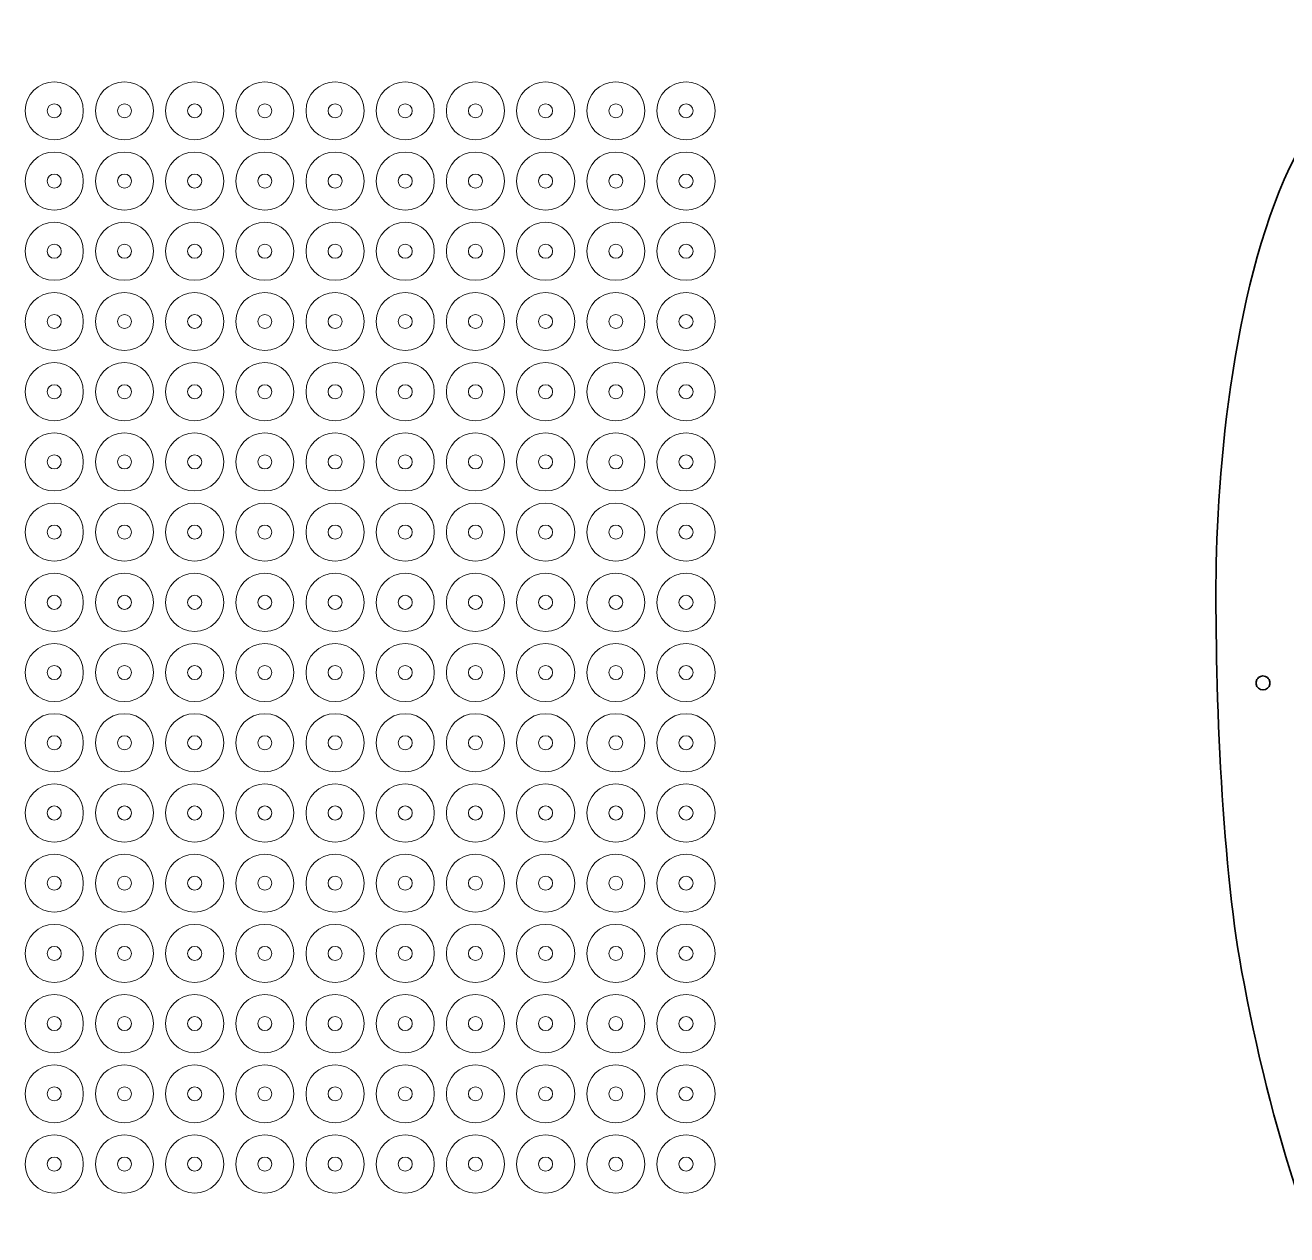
# Model space of a CAD drawing. Header units: millimetres. Extents: x -2587 to 2346, y -1794 to 1080.
# Drawn here: x -1338 to -350, y 132 to 1080 of the extents above; entities that cross this region are included whole.
import ezdxf

# ---------------------------------------------------------------- set-up
doc = ezdxf.new("R2010")
doc.units = ezdxf.units.MM
doc.header["$MEASUREMENT"] = 0
doc.layers.add('layer 1', color=7, linetype='Continuous')

msp = doc.modelspace()

# ---------------------------------------------------------------- linework, layer by layer
at = {"layer": 'layer 1', "color": 250, "lineweight": 20}
for centre, major_axis, ratio in [((-1315.5619, 1012.8118), (0, 22.7601), 0.99999561), ((-1260.5619, 1012.8118), (0, 22.7601), 0.99999561), ((-1205.5619, 1012.8118), (0, 22.7601), 0.99999561), ((-1150.5619, 1012.8118), (0, 22.7601), 0.99999561), ((-1095.5619, 1012.8118), (0, 22.7601), 0.99999561), ((-1040.5619, 1012.8118), (0, 22.7601), 0.99999561), ((-985.5619, 1012.8118), (0, 22.7601), 0.99999561), ((-930.5619, 1012.8118), (0, 22.7601), 0.99999561), ((-875.5619, 1012.8118), (0, 22.7601), 0.99999561), ((-820.5619, 1012.8118), (0, 22.7601), 0.99999561), ((-1315.5619, 1012.8119), (0, 5.5), 1), ((-1260.5619, 1012.8119), (0, 5.5), 1), ((-1205.5619, 1012.8119), (0, 5.5), 1), ((-1150.5619, 1012.8119), (0, 5.5), 1), ((-1095.5619, 1012.8119), (0, 5.5), 1), ((-1040.5619, 1012.8119), (0, 5.5), 1), ((-985.5619, 1012.8119), (0, 5.5), 1), ((-930.5619, 1012.8119), (0, 5.5), 1), ((-875.5619, 1012.8119), (0, 5.5), 1), ((-820.5619, 1012.8119), (0, 5.5), 1), ((-1315.5619, 957.8118), (0, 22.7601), 0.99999561), ((-1260.5619, 957.8118), (0, 22.7601), 0.99999561), ((-1205.5619, 957.8118), (0, 22.7601), 0.99999561), ((-1150.5619, 957.8118), (0, 22.7601), 0.99999561), ((-1095.5619, 957.8118), (0, 22.7601), 0.99999561), ((-1040.5619, 957.8118), (0, 22.7601), 0.99999561), ((-985.5619, 957.8118), (0, 22.7601), 0.99999561), ((-930.5619, 957.8118), (0, 22.7601), 0.99999561), ((-875.5619, 957.8118), (0, 22.7601), 0.99999561), ((-820.5619, 957.8118), (0, 22.7601), 0.99999561), ((-1315.5619, 957.8119), (0, 5.5), 1), ((-1260.5619, 957.8119), (0, 5.5), 1), ((-1205.5619, 957.8119), (0, 5.5), 1), ((-1150.5619, 957.8119), (0, 5.5), 1), ((-1095.5619, 957.8119), (0, 5.5), 1), ((-1040.5619, 957.8119), (0, 5.5), 1), ((-985.5619, 957.8119), (0, 5.5), 1), ((-930.5619, 957.8119), (0, 5.5), 1), ((-875.5619, 957.8119), (0, 5.5), 1), ((-820.5619, 957.8119), (0, 5.5), 1), ((-1315.5619, 902.8118), (0, 22.7601), 0.99999561), ((-1260.5619, 902.8118), (0, 22.7601), 0.99999561), ((-1205.5619, 902.8118), (0, 22.7601), 0.99999561), ((-1150.5619, 902.8118), (0, 22.7601), 0.99999561), ((-1095.5619, 902.8118), (0, 22.7601), 0.99999561), ((-1040.5619, 902.8118), (0, 22.7601), 0.99999561), ((-985.5619, 902.8118), (0, 22.7601), 0.99999561), ((-930.5619, 902.8118), (0, 22.7601), 0.99999561), ((-875.5619, 902.8118), (0, 22.7601), 0.99999561), ((-820.5619, 902.8118), (0, 22.7601), 0.99999561), ((-1315.5619, 902.8119), (0, 5.5), 1), ((-1260.5619, 902.8119), (0, 5.5), 1), ((-1205.5619, 902.8119), (0, 5.5), 1), ((-1150.5619, 902.8119), (0, 5.5), 1), ((-1095.5619, 902.8119), (0, 5.5), 1), ((-1040.5619, 902.8119), (0, 5.5), 1), ((-985.5619, 902.8119), (0, 5.5), 1), ((-930.5619, 902.8119), (0, 5.5), 1), ((-875.5619, 902.8119), (0, 5.5), 1), ((-820.5619, 902.8119), (0, 5.5), 1), ((-1315.5619, 847.8118), (0, 22.7601), 0.99999561), ((-1260.5619, 847.8118), (0, 22.7601), 0.99999561), ((-1205.5619, 847.8118), (0, 22.7601), 0.99999561), ((-1150.5619, 847.8118), (0, 22.7601), 0.99999561), ((-1095.5619, 847.8118), (0, 22.7601), 0.99999561), ((-1040.5619, 847.8118), (0, 22.7601), 0.99999561), ((-985.5619, 847.8118), (0, 22.7601), 0.99999561), ((-930.5619, 847.8118), (0, 22.7601), 0.99999561), ((-875.5619, 847.8118), (0, 22.7601), 0.99999561), ((-820.5619, 847.8118), (0, 22.7601), 0.99999561), ((-1315.5619, 847.8119), (0, 5.5), 1), ((-1260.5619, 847.8119), (0, 5.5), 1), ((-1205.5619, 847.8119), (0, 5.5), 1), ((-1150.5619, 847.8119), (0, 5.5), 1), ((-1095.5619, 847.8119), (0, 5.5), 1), ((-1040.5619, 847.8119), (0, 5.5), 1), ((-985.5619, 847.8119), (0, 5.5), 1), ((-930.5619, 847.8119), (0, 5.5), 1), ((-875.5619, 847.8119), (0, 5.5), 1), ((-820.5619, 847.8119), (0, 5.5), 1), ((-1315.5619, 792.8118), (0, 22.7601), 0.99999561), ((-1260.5619, 792.8118), (0, 22.7601), 0.99999561), ((-1205.5619, 792.8118), (0, 22.7601), 0.99999561), ((-1150.5619, 792.8118), (0, 22.7601), 0.99999561), ((-1095.5619, 792.8118), (0, 22.7601), 0.99999561), ((-1040.5619, 792.8118), (0, 22.7601), 0.99999561), ((-985.5619, 792.8118), (0, 22.7601), 0.99999561), ((-930.5619, 792.8118), (0, 22.7601), 0.99999561), ((-875.5619, 792.8118), (0, 22.7601), 0.99999561), ((-820.5619, 792.8118), (0, 22.7601), 0.99999561), ((-1315.5619, 792.8119), (0, 5.5), 1), ((-1260.5619, 792.8119), (0, 5.5), 1), ((-1205.5619, 792.8119), (0, 5.5), 1), ((-1150.5619, 792.8119), (0, 5.5), 1), ((-1095.5619, 792.8119), (0, 5.5), 1), ((-1040.5619, 792.8119), (0, 5.5), 1), ((-985.5619, 792.8119), (0, 5.5), 1), ((-930.5619, 792.8119), (0, 5.5), 1), ((-875.5619, 792.8119), (0, 5.5), 1), ((-820.5619, 792.8119), (0, 5.5), 1), ((-1315.5619, 737.8118), (0, 22.7601), 0.99999561), ((-1260.5619, 737.8118), (0, 22.7601), 0.99999561), ((-1205.5619, 737.8118), (0, 22.7601), 0.99999561), ((-1150.5619, 737.8118), (0, 22.7601), 0.99999561), ((-1095.5619, 737.8118), (0, 22.7601), 0.99999561), ((-1040.5619, 737.8118), (0, 22.7601), 0.99999561), ((-985.5619, 737.8118), (0, 22.7601), 0.99999561), ((-930.5619, 737.8118), (0, 22.7601), 0.99999561), ((-875.5619, 737.8118), (0, 22.7601), 0.99999561), ((-820.5619, 737.8118), (0, 22.7601), 0.99999561), ((-1315.5619, 737.8119), (0, 5.5), 1), ((-1260.5619, 737.8119), (0, 5.5), 1), ((-1205.5619, 737.8119), (0, 5.5), 1), ((-1150.5619, 737.8119), (0, 5.5), 1), ((-1095.5619, 737.8119), (0, 5.5), 1), ((-1040.5619, 737.8119), (0, 5.5), 1), ((-985.5619, 737.8119), (0, 5.5), 1), ((-930.5619, 737.8119), (0, 5.5), 1), ((-875.5619, 737.8119), (0, 5.5), 1), ((-820.5619, 737.8119), (0, 5.5), 1), ((-1315.5619, 682.8118), (0, 22.7601), 0.99999561), ((-1260.5619, 682.8118), (0, 22.7601), 0.99999561), ((-1205.5619, 682.8118), (0, 22.7601), 0.99999561), ((-1150.5619, 682.8118), (0, 22.7601), 0.99999561), ((-1095.5619, 682.8118), (0, 22.7601), 0.99999561), ((-1040.5619, 682.8118), (0, 22.7601), 0.99999561), ((-985.5619, 682.8118), (0, 22.7601), 0.99999561), ((-930.5619, 682.8118), (0, 22.7601), 0.99999561), ((-875.5619, 682.8118), (0, 22.7601), 0.99999561), ((-820.5619, 682.8118), (0, 22.7601), 0.99999561), ((-1315.5619, 682.8119), (0, 5.5), 1), ((-1260.5619, 682.8119), (0, 5.5), 1), ((-1205.5619, 682.8119), (0, 5.5), 1), ((-1150.5619, 682.8119), (0, 5.5), 1), ((-1095.5619, 682.8119), (0, 5.5), 1), ((-1040.5619, 682.8119), (0, 5.5), 1), ((-985.5619, 682.8119), (0, 5.5), 1), ((-930.5619, 682.8119), (0, 5.5), 1), ((-875.5619, 682.8119), (0, 5.5), 1), ((-820.5619, 682.8119), (0, 5.5), 1), ((-1315.5619, 627.8118), (0, 22.7601), 0.99999561), ((-1260.5619, 627.8118), (0, 22.7601), 0.99999561), ((-1205.5619, 627.8118), (0, 22.7601), 0.99999561), ((-1150.5619, 627.8118), (0, 22.7601), 0.99999561), ((-1095.5619, 627.8118), (0, 22.7601), 0.99999561), ((-1040.5619, 627.8118), (0, 22.7601), 0.99999561), ((-985.5619, 627.8118), (0, 22.7601), 0.99999561), ((-930.5619, 627.8118), (0, 22.7601), 0.99999561), ((-875.5619, 627.8118), (0, 22.7601), 0.99999561), ((-820.5619, 627.8118), (0, 22.7601), 0.99999561), ((-1315.5619, 627.8119), (0, 5.5), 1), ((-1260.5619, 627.8119), (0, 5.5), 1), ((-1205.5619, 627.8119), (0, 5.5), 1), ((-1150.5619, 627.8119), (0, 5.5), 1), ((-1095.5619, 627.8119), (0, 5.5), 1), ((-1040.5619, 627.8119), (0, 5.5), 1), ((-985.5619, 627.8119), (0, 5.5), 1), ((-930.5619, 627.8119), (0, 5.5), 1), ((-875.5619, 627.8119), (0, 5.5), 1), ((-820.5619, 627.8119), (0, 5.5), 1), ((-1315.5619, 572.8118), (0, 22.7601), 0.99999561), ((-1260.5619, 572.8118), (0, 22.7601), 0.99999561), ((-1205.5619, 572.8118), (0, 22.7601), 0.99999561), ((-1150.5619, 572.8118), (0, 22.7601), 0.99999561), ((-1095.5619, 572.8118), (0, 22.7601), 0.99999561), ((-1040.5619, 572.8118), (0, 22.7601), 0.99999561), ((-985.5619, 572.8118), (0, 22.7601), 0.99999561), ((-930.5619, 572.8118), (0, 22.7601), 0.99999561), ((-875.5619, 572.8118), (0, 22.7601), 0.99999561), ((-820.5619, 572.8118), (0, 22.7601), 0.99999561), ((-1315.5619, 572.8119), (0, 5.5), 1), ((-1260.5619, 572.8119), (0, 5.5), 1), ((-1205.5619, 572.8119), (0, 5.5), 1), ((-1150.5619, 572.8119), (0, 5.5), 1), ((-1095.5619, 572.8119), (0, 5.5), 1), ((-1040.5619, 572.8119), (0, 5.5), 1), ((-985.5619, 572.8119), (0, 5.5), 1), ((-930.5619, 572.8119), (0, 5.5), 1), ((-875.5619, 572.8119), (0, 5.5), 1), ((-820.5619, 572.8119), (0, 5.5), 1), ((-1315.5619, 517.8118), (0, 22.7601), 0.99999561), ((-1260.5619, 517.8118), (0, 22.7601), 0.99999561), ((-1205.5619, 517.8118), (0, 22.7601), 0.99999561), ((-1150.5619, 517.8118), (0, 22.7601), 0.99999561), ((-1095.5619, 517.8118), (0, 22.7601), 0.99999561), ((-1040.5619, 517.8118), (0, 22.7601), 0.99999561), ((-985.5619, 517.8118), (0, 22.7601), 0.99999561), ((-930.5619, 517.8118), (0, 22.7601), 0.99999561), ((-875.5619, 517.8118), (0, 22.7601), 0.99999561), ((-820.5619, 517.8118), (0, 22.7601), 0.99999561), ((-1315.5619, 517.8119), (0, 5.5), 1), ((-1260.5619, 517.8119), (0, 5.5), 1), ((-1205.5619, 517.8119), (0, 5.5), 1), ((-1150.5619, 517.8119), (0, 5.5), 1), ((-1095.5619, 517.8119), (0, 5.5), 1), ((-1040.5619, 517.8119), (0, 5.5), 1), ((-985.5619, 517.8119), (0, 5.5), 1), ((-930.5619, 517.8119), (0, 5.5), 1), ((-875.5619, 517.8119), (0, 5.5), 1), ((-820.5619, 517.8119), (0, 5.5), 1), ((-1315.5619, 462.8118), (0, 22.7601), 0.99999561), ((-1260.5619, 462.8118), (0, 22.7601), 0.99999561), ((-1205.5619, 462.8118), (0, 22.7601), 0.99999561), ((-1150.5619, 462.8118), (0, 22.7601), 0.99999561), ((-1095.5619, 462.8118), (0, 22.7601), 0.99999561), ((-1040.5619, 462.8118), (0, 22.7601), 0.99999561), ((-985.5619, 462.8118), (0, 22.7601), 0.99999561), ((-930.5619, 462.8118), (0, 22.7601), 0.99999561), ((-875.5619, 462.8118), (0, 22.7601), 0.99999561), ((-820.5619, 462.8118), (0, 22.7601), 0.99999561), ((-1315.5619, 462.8119), (0, 5.5), 1), ((-1260.5619, 462.8119), (0, 5.5), 1), ((-1205.5619, 462.8119), (0, 5.5), 1), ((-1150.5619, 462.8119), (0, 5.5), 1), ((-1095.5619, 462.8119), (0, 5.5), 1), ((-1040.5619, 462.8119), (0, 5.5), 1), ((-985.5619, 462.8119), (0, 5.5), 1), ((-930.5619, 462.8119), (0, 5.5), 1), ((-875.5619, 462.8119), (0, 5.5), 1), ((-820.5619, 462.8119), (0, 5.5), 1), ((-1315.5619, 407.8118), (0, 22.7601), 0.99999561), ((-1260.5619, 407.8118), (0, 22.7601), 0.99999561), ((-1205.5619, 407.8118), (0, 22.7601), 0.99999561), ((-1150.5619, 407.8118), (0, 22.7601), 0.99999561), ((-1095.5619, 407.8118), (0, 22.7601), 0.99999561), ((-1040.5619, 407.8118), (0, 22.7601), 0.99999561), ((-985.5619, 407.8118), (0, 22.7601), 0.99999561), ((-930.5619, 407.8118), (0, 22.7601), 0.99999561), ((-875.5619, 407.8118), (0, 22.7601), 0.99999561), ((-820.5619, 407.8118), (0, 22.7601), 0.99999561), ((-1315.5619, 407.8119), (0, 5.5), 1), ((-1260.5619, 407.8119), (0, 5.5), 1), ((-1205.5619, 407.8119), (0, 5.5), 1), ((-1150.5619, 407.8119), (0, 5.5), 1), ((-1095.5619, 407.8119), (0, 5.5), 1), ((-1040.5619, 407.8119), (0, 5.5), 1), ((-985.5619, 407.8119), (0, 5.5), 1), ((-930.5619, 407.8119), (0, 5.5), 1), ((-875.5619, 407.8119), (0, 5.5), 1), ((-820.5619, 407.8119), (0, 5.5), 1), ((-1315.5619, 352.8118), (0, 22.7601), 0.99999561), ((-1260.5619, 352.8118), (0, 22.7601), 0.99999561), ((-1205.5619, 352.8118), (0, 22.7601), 0.99999561), ((-1150.5619, 352.8118), (0, 22.7601), 0.99999561), ((-1095.5619, 352.8118), (0, 22.7601), 0.99999561), ((-1040.5619, 352.8118), (0, 22.7601), 0.99999561), ((-985.5619, 352.8118), (0, 22.7601), 0.99999561), ((-930.5619, 352.8118), (0, 22.7601), 0.99999561), ((-875.5619, 352.8118), (0, 22.7601), 0.99999561), ((-820.5619, 352.8118), (0, 22.7601), 0.99999561), ((-1315.5619, 352.8119), (0, 5.5), 1), ((-1260.5619, 352.8119), (0, 5.5), 1), ((-1205.5619, 352.8119), (0, 5.5), 1), ((-1150.5619, 352.8119), (0, 5.5), 1), ((-1095.5619, 352.8119), (0, 5.5), 1), ((-1040.5619, 352.8119), (0, 5.5), 1), ((-985.5619, 352.8119), (0, 5.5), 1), ((-930.5619, 352.8119), (0, 5.5), 1), ((-875.5619, 352.8119), (0, 5.5), 1), ((-820.5619, 352.8119), (0, 5.5), 1), ((-1315.5619, 297.8118), (0, 22.7601), 0.99999561), ((-1260.5619, 297.8118), (0, 22.7601), 0.99999561), ((-1205.5619, 297.8118), (0, 22.7601), 0.99999561), ((-1150.5619, 297.8118), (0, 22.7601), 0.99999561), ((-1095.5619, 297.8118), (0, 22.7601), 0.99999561), ((-1040.5619, 297.8118), (0, 22.7601), 0.99999561), ((-985.5619, 297.8118), (0, 22.7601), 0.99999561), ((-930.5619, 297.8118), (0, 22.7601), 0.99999561), ((-875.5619, 297.8118), (0, 22.7601), 0.99999561), ((-820.5619, 297.8118), (0, 22.7601), 0.99999561), ((-1315.5619, 297.8119), (0, 5.5), 1), ((-1260.5619, 297.8119), (0, 5.5), 1), ((-1205.5619, 297.8119), (0, 5.5), 1), ((-1150.5619, 297.8119), (0, 5.5), 1), ((-1095.5619, 297.8119), (0, 5.5), 1), ((-1040.5619, 297.8119), (0, 5.5), 1), ((-985.5619, 297.8119), (0, 5.5), 1), ((-930.5619, 297.8119), (0, 5.5), 1), ((-875.5619, 297.8119), (0, 5.5), 1), ((-820.5619, 297.8119), (0, 5.5), 1), ((-1315.5619, 242.8118), (0, 22.7601), 0.99999561), ((-1260.5619, 242.8118), (0, 22.7601), 0.99999561), ((-1205.5619, 242.8118), (0, 22.7601), 0.99999561), ((-1150.5619, 242.8118), (0, 22.7601), 0.99999561), ((-1095.5619, 242.8118), (0, 22.7601), 0.99999561), ((-1040.5619, 242.8118), (0, 22.7601), 0.99999561), ((-985.5619, 242.8118), (0, 22.7601), 0.99999561), ((-930.5619, 242.8118), (0, 22.7601), 0.99999561), ((-875.5619, 242.8118), (0, 22.7601), 0.99999561), ((-820.5619, 242.8118), (0, 22.7601), 0.99999561), ((-1315.5619, 242.8119), (0, 5.5), 1), ((-1260.5619, 242.8119), (0, 5.5), 1), ((-1205.5619, 242.8119), (0, 5.5), 1), ((-1150.5619, 242.8119), (0, 5.5), 1), ((-1095.5619, 242.8119), (0, 5.5), 1), ((-1040.5619, 242.8119), (0, 5.5), 1), ((-985.5619, 242.8119), (0, 5.5), 1), ((-930.5619, 242.8119), (0, 5.5), 1), ((-875.5619, 242.8119), (0, 5.5), 1), ((-820.5619, 242.8119), (0, 5.5), 1), ((-1315.5619, 187.8118), (0, 22.7601), 0.99999561), ((-1260.5619, 187.8118), (0, 22.7601), 0.99999561), ((-1205.5619, 187.8118), (0, 22.7601), 0.99999561), ((-1150.5619, 187.8118), (0, 22.7601), 0.99999561), ((-1095.5619, 187.8118), (0, 22.7601), 0.99999561), ((-1040.5619, 187.8118), (0, 22.7601), 0.99999561), ((-985.5619, 187.8118), (0, 22.7601), 0.99999561), ((-930.5619, 187.8118), (0, 22.7601), 0.99999561), ((-875.5619, 187.8118), (0, 22.7601), 0.99999561), ((-820.5619, 187.8118), (0, 22.7601), 0.99999561), ((-1315.5619, 187.8119), (0, 5.5), 1), ((-1260.5619, 187.8119), (0, 5.5), 1), ((-1205.5619, 187.8119), (0, 5.5), 1), ((-1150.5619, 187.8119), (0, 5.5), 1), ((-1095.5619, 187.8119), (0, 5.5), 1), ((-1040.5619, 187.8119), (0, 5.5), 1), ((-985.5619, 187.8119), (0, 5.5), 1), ((-930.5619, 187.8119), (0, 5.5), 1), ((-875.5619, 187.8119), (0, 5.5), 1), ((-820.5619, 187.8119), (0, 5.5), 1)]:
    msp.add_ellipse(centre, major_axis=major_axis, ratio=ratio, dxfattribs=at)
at = {"layer": 'layer 1', "color": 250, "lineweight": 35}
for points, knots in [([(633.5473, 961.447), (613.3659, 953.6688), (593.4321, 948.4499), (572.1611, 944.3421), (572.1611, 944.3421), (524.1091, 935.0625), (487.6397, 937.0533), (439.9102, 934.4791), (439.9102, 934.4791), (388.1095, 931.6853), (340.6604, 926.1476), (295.9757, 898.6744), (295.9757, 898.6744), (254.3162, 873.0612), (242.1299, 858.8394), (207.42, 828.0192), (207.42, 828.0192), (176.2485, 800.3409), (158.3655, 797.2819), (119.3658, 781.1689), (119.3658, 781.1689), (38.5027, 747.7597), (5.1167, 712.2563), (17.5426, 620.6768), (17.5426, 620.6768), (26.4689, 554.8893), (55.4943, 484.2142), (84.0211, 424.48), (84.0211, 424.48), (105.5442, 379.4113), (148.7132, 298.7769), (156.1109, 249.7058), (156.1109, 249.7058), (159.1823, 229.3327), (158.7312, 204.8237), (145.983, 187.6594), (145.983, 187.6594), (126.9552, 162.0402), (85.0887, 152.8799), (56.6187, 166.4712), (56.6187, 166.4712), (8.9689, 189.2187), (-24.7123, 252.4249), (-42.0688, 298.5005), (-42.0688, 298.5005), (-65.8355, 361.5928), (-81.6867, 444.8349), (-88.454, 512.0854), (-88.454, 512.0854), (-91.371, 541.0728), (-93.9783, 570.5309), (-92.7758, 599.6781), (-92.7758, 599.6781), (-91.3122, 635.1557), (-83.4639, 691.7958), (-79.6762, 729.6492), (-79.6762, 729.6492), (-73.2594, 793.7767), (-64.2804, 895.9442), (-92.7397, 957.5285), (-92.7397, 957.5285), (-121.4018, 1019.5516), (-180.4204, 1079.8728), (-254.7319, 1056.5188), (-254.7319, 1056.5188), (-287.5908, 1046.1922), (-315.8727, 1021.8699), (-334.0307, 992.9908), (-334.0307, 992.9908), (-385.4296, 911.2443), (-403.5225, 754.277), (-405.1093, 658.7456), (-405.1093, 658.7456), (-406.5762, 570.4326), (-401.0118, 425.3024), (-385.2504, 339.5247), (-385.2504, 339.5247), (-362.5748, 216.118), (-327.2708, 102.425), (-267.9154, -8.529), (-267.9154, -8.529), (-261.8883, -19.7956), (-237.1997, -66.1436), (-227.7587, -76.5523), (-227.7587, -76.5523), (-219.988, -85.1195), (-206.9625, -89.9446), (-195.6342, -86.7574), (-195.6342, -86.7574), (-192.1191, -85.7684), (-185.6871, -82.6011), (-183.3539, -79.7327), (-183.3539, -79.7327), (-180.9778, -76.8116), (-179.405, -70.1009), (-179.0229, -66.4056), (-179.0229, -66.4056), (-177.2842, -49.5888), (-186.936, -33.8529), (-194.1811, -19.3941), (-194.1811, -19.3941), (-221.1935, 34.5133), (-254.0124, 102.4841), (-272.3525, 159.3339), (-272.3525, 159.3339), (-291.4771, 218.6154), (-318.4675, 336.3319), (-325.1381, 397.8438), (-325.1381, 397.8438), (-334.3708, 482.9823), (-334.6949, 627.2784), (-324.7528, 712.1909), (-324.7528, 712.1909), (-321.1963, 742.5658), (-316.934, 781.5576), (-301.5873, 809.0328), (-301.5873, 809.0328), (-293.5937, 823.3437), (-278.5383, 842.6291), (-262.9604, 848.6694), (-262.9604, 848.6694), (-234.9512, 859.53), (-204.6545, 846.0186), (-191.1122, 819.9052), (-191.1122, 819.9052), (-172.123, 783.2888), (-176.4526, 714.8897), (-177.5385, 676.4367), (-177.5385, 676.4367), (-179.4526, 608.6539), (-178.7775, 563.7969), (-170.7153, 495.921), (-170.7153, 495.921), (-162.153, 423.8346), (-145.278, 351.2311), (-121.7177, 282.5695), (-121.7177, 282.5695), (-92.6303, 197.8004), (-47.5348, 124.7701), (31.2711, 80.0302), (31.2711, 80.0302), (68.9661, 58.6299), (110.3185, 49.8258), (151.6983, 66.7302), (151.6983, 66.7302), (196.1217, 84.878), (223.8612, 127.1494), (233.2091, 172.9802), (233.2091, 172.9802), (248.4999, 247.9477), (227.1821, 302.7685), (194.6021, 371.1495), (194.6021, 371.1495), (162.5493, 438.4239), (119.279, 511.5539), (104.815, 584.9735), (104.815, 584.9735), (99.6385, 611.2494), (96.9808, 644.8804), (113.6383, 667.7647), (113.6383, 667.7647), (135.063, 697.1983), (188.7827, 717.3983), (223.0328, 746.4117), (223.0328, 746.4117), (252.1641, 771.089), (275.1258, 797.8967), (308.7301, 823.1776), (308.7301, 823.1776), (352.0393, 855.7596), (377.0226, 863.9304), (430.4812, 870.1815), (430.4812, 870.1815), (501.455, 878.4807), (548.3454, 873.8497), (622.4389, 894.2462), (622.4389, 894.2462), (656.8907, 903.7301), (695.7832, 925.1287), (724.9556, 944.2196), (724.9556, 944.2196), (732.8933, 949.4142), (740.0782, 955.9844), (743.8668, 964.9323), (743.8668, 964.9323), (746.4851, 971.1161), (746.6274, 979.6481), (744.3839, 985.9831), (744.3839, 985.9831), (742.8755, 990.2423), (739.8748, 994.0324), (736.0709, 996.4718), (736.0709, 996.4718), (732.5962, 998.7001), (726.4795, 1000.9151), (722.3487, 1001.2381), (722.3487, 1001.2381), (714.8712, 1001.8228), (701.5996, 997.0399), (694.8995, 993.1747), (694.8995, 993.1747), (674.8911, 981.6321), (654.8753, 970.3616), (633.5473, 961.447)], [0, 0, 0, 0, 0.01923077, 0.01923077, 0.01923077, 0.01923077, 0.03846154, 0.03846154, 0.03846154, 0.03846154, 0.05769231, 0.05769231, 0.05769231, 0.05769231, 0.07692308, 0.07692308, 0.07692308, 0.07692308, 0.09615385, 0.09615385, 0.09615385, 0.09615385, 0.11538462, 0.11538462, 0.11538462, 0.11538462, 0.13461538, 0.13461538, 0.13461538, 0.13461538, 0.15384615, 0.15384615, 0.15384615, 0.15384615, 0.17307692, 0.17307692, 0.17307692, 0.17307692, 0.19230769, 0.19230769, 0.19230769, 0.19230769, 0.21153846, 0.21153846, 0.21153846, 0.21153846, 0.23076923, 0.23076923, 0.23076923, 0.23076923, 0.25, 0.25, 0.25, 0.25, 0.26923077, 0.26923077, 0.26923077, 0.26923077, 0.28846154, 0.28846154, 0.28846154, 0.28846154, 0.30769231, 0.30769231, 0.30769231, 0.30769231, 0.32692308, 0.32692308, 0.32692308, 0.32692308, 0.34615385, 0.34615385, 0.34615385, 0.34615385, 0.36538462, 0.36538462, 0.36538462, 0.36538462, 0.38461538, 0.38461538, 0.38461538, 0.38461538, 0.40384615, 0.40384615, 0.40384615, 0.40384615, 0.42307692, 0.42307692, 0.42307692, 0.42307692, 0.44230769, 0.44230769, 0.44230769, 0.44230769, 0.46153846, 0.46153846, 0.46153846, 0.46153846, 0.48076923, 0.48076923, 0.48076923, 0.48076923, 0.5, 0.5, 0.5, 0.5, 0.51923077, 0.51923077, 0.51923077, 0.51923077, 0.53846154, 0.53846154, 0.53846154, 0.53846154, 0.55769231, 0.55769231, 0.55769231, 0.55769231, 0.57692308, 0.57692308, 0.57692308, 0.57692308, 0.59615385, 0.59615385, 0.59615385, 0.59615385, 0.61538462, 0.61538462, 0.61538462, 0.61538462, 0.63461538, 0.63461538, 0.63461538, 0.63461538, 0.65384615, 0.65384615, 0.65384615, 0.65384615, 0.67307692, 0.67307692, 0.67307692, 0.67307692, 0.69230769, 0.69230769, 0.69230769, 0.69230769, 0.71153846, 0.71153846, 0.71153846, 0.71153846, 0.73076923, 0.73076923, 0.73076923, 0.73076923, 0.75, 0.75, 0.75, 0.75, 0.76923077, 0.76923077, 0.76923077, 0.76923077, 0.78846154, 0.78846154, 0.78846154, 0.78846154, 0.80769231, 0.80769231, 0.80769231, 0.80769231, 0.82692308, 0.82692308, 0.82692308, 0.82692308, 0.84615385, 0.84615385, 0.84615385, 0.84615385, 0.86538462, 0.86538462, 0.86538462, 0.86538462, 0.88461538, 0.88461538, 0.88461538, 0.88461538, 0.90384615, 0.90384615, 0.90384615, 0.90384615, 0.92307692, 0.92307692, 0.92307692, 0.92307692, 0.94230769, 0.94230769, 0.94230769, 0.94230769, 0.96153846, 0.96153846, 0.96153846, 0.96153846, 1, 1, 1, 1]), ([(-366.6098, 569.8409), (-366.6098, 569.8409), (-364.9555, 568.8859), (-364.9555, 568.8859), (-364.9555, 568.8859), (-364.9555, 568.8859), (-364.3417, 568.1543), (-364.3417, 568.1543), (-364.3417, 568.1543), (-364.3417, 568.1543), (-363.7279, 567.4226), (-363.7279, 567.4226), (-363.7279, 567.4226), (-363.7279, 567.4226), (-363.0746, 565.6277), (-363.0746, 565.6277), (-363.0746, 565.6277), (-363.0746, 565.6277), (-363.0746, 563.7176), (-363.0746, 563.7176), (-363.0746, 563.7176), (-363.0746, 563.7176), (-363.7279, 561.9226), (-363.7279, 561.9226), (-363.7279, 561.9226), (-363.7279, 561.9226), (-364.3417, 561.191), (-364.3417, 561.191), (-364.3417, 561.191), (-364.3417, 561.191), (-364.9555, 560.4594), (-364.9555, 560.4594), (-364.9555, 560.4594), (-364.9555, 560.4594), (-366.6098, 559.5044), (-366.6098, 559.5044), (-366.6098, 559.5044), (-366.6098, 559.5044), (-368.4906, 559.1726), (-368.4906, 559.1726), (-368.4906, 559.1726), (-368.4906, 559.1726), (-370.372, 559.5044), (-370.372, 559.5044), (-370.372, 559.5044), (-370.372, 559.5044), (-372.0263, 560.4594), (-372.0263, 560.4594), (-372.0263, 560.4594), (-372.0263, 560.4594), (-372.6401, 561.191), (-372.6401, 561.191), (-372.6401, 561.191), (-372.6401, 561.191), (-373.2538, 561.9226), (-373.2538, 561.9226), (-373.2538, 561.9226), (-373.2538, 561.9226), (-373.9071, 563.7176), (-373.9071, 563.7176), (-373.9071, 563.7176), (-373.9071, 563.7176), (-373.9071, 565.6277), (-373.9071, 565.6277), (-373.9071, 565.6277), (-373.9071, 565.6277), (-373.2538, 567.4226), (-373.2538, 567.4226), (-373.2538, 567.4226), (-373.2538, 567.4226), (-372.6401, 568.1543), (-372.6401, 568.1543), (-372.6401, 568.1543), (-372.6401, 568.1543), (-372.0263, 568.8859), (-372.0263, 568.8859), (-372.0263, 568.8859), (-372.0263, 568.8859), (-370.372, 569.8409), (-370.372, 569.8409), (-370.372, 569.8409), (-370.372, 569.8409), (-368.4906, 570.1726), (-368.4906, 570.1726), (-368.4906, 570.1726), (-368.4906, 570.1726), (-366.6098, 569.8409), (-366.6098, 569.8409)], [0, 0, 0, 0, 0.04347826, 0.04347826, 0.04347826, 0.04347826, 0.08695652, 0.08695652, 0.08695652, 0.08695652, 0.13043478, 0.13043478, 0.13043478, 0.13043478, 0.17391304, 0.17391304, 0.17391304, 0.17391304, 0.2173913, 0.2173913, 0.2173913, 0.2173913, 0.26086957, 0.26086957, 0.26086957, 0.26086957, 0.30434783, 0.30434783, 0.30434783, 0.30434783, 0.34782609, 0.34782609, 0.34782609, 0.34782609, 0.39130435, 0.39130435, 0.39130435, 0.39130435, 0.43478261, 0.43478261, 0.43478261, 0.43478261, 0.47826087, 0.47826087, 0.47826087, 0.47826087, 0.52173913, 0.52173913, 0.52173913, 0.52173913, 0.56521739, 0.56521739, 0.56521739, 0.56521739, 0.60869565, 0.60869565, 0.60869565, 0.60869565, 0.65217391, 0.65217391, 0.65217391, 0.65217391, 0.69565217, 0.69565217, 0.69565217, 0.69565217, 0.73913043, 0.73913043, 0.73913043, 0.73913043, 0.7826087, 0.7826087, 0.7826087, 0.7826087, 0.82608696, 0.82608696, 0.82608696, 0.82608696, 0.86956522, 0.86956522, 0.86956522, 0.86956522, 0.91304348, 0.91304348, 0.91304348, 0.91304348, 1, 1, 1, 1])]:
    msp.add_open_spline(points, degree=3, knots=knots, dxfattribs=at)

doc.saveas('drawing.dxf')
